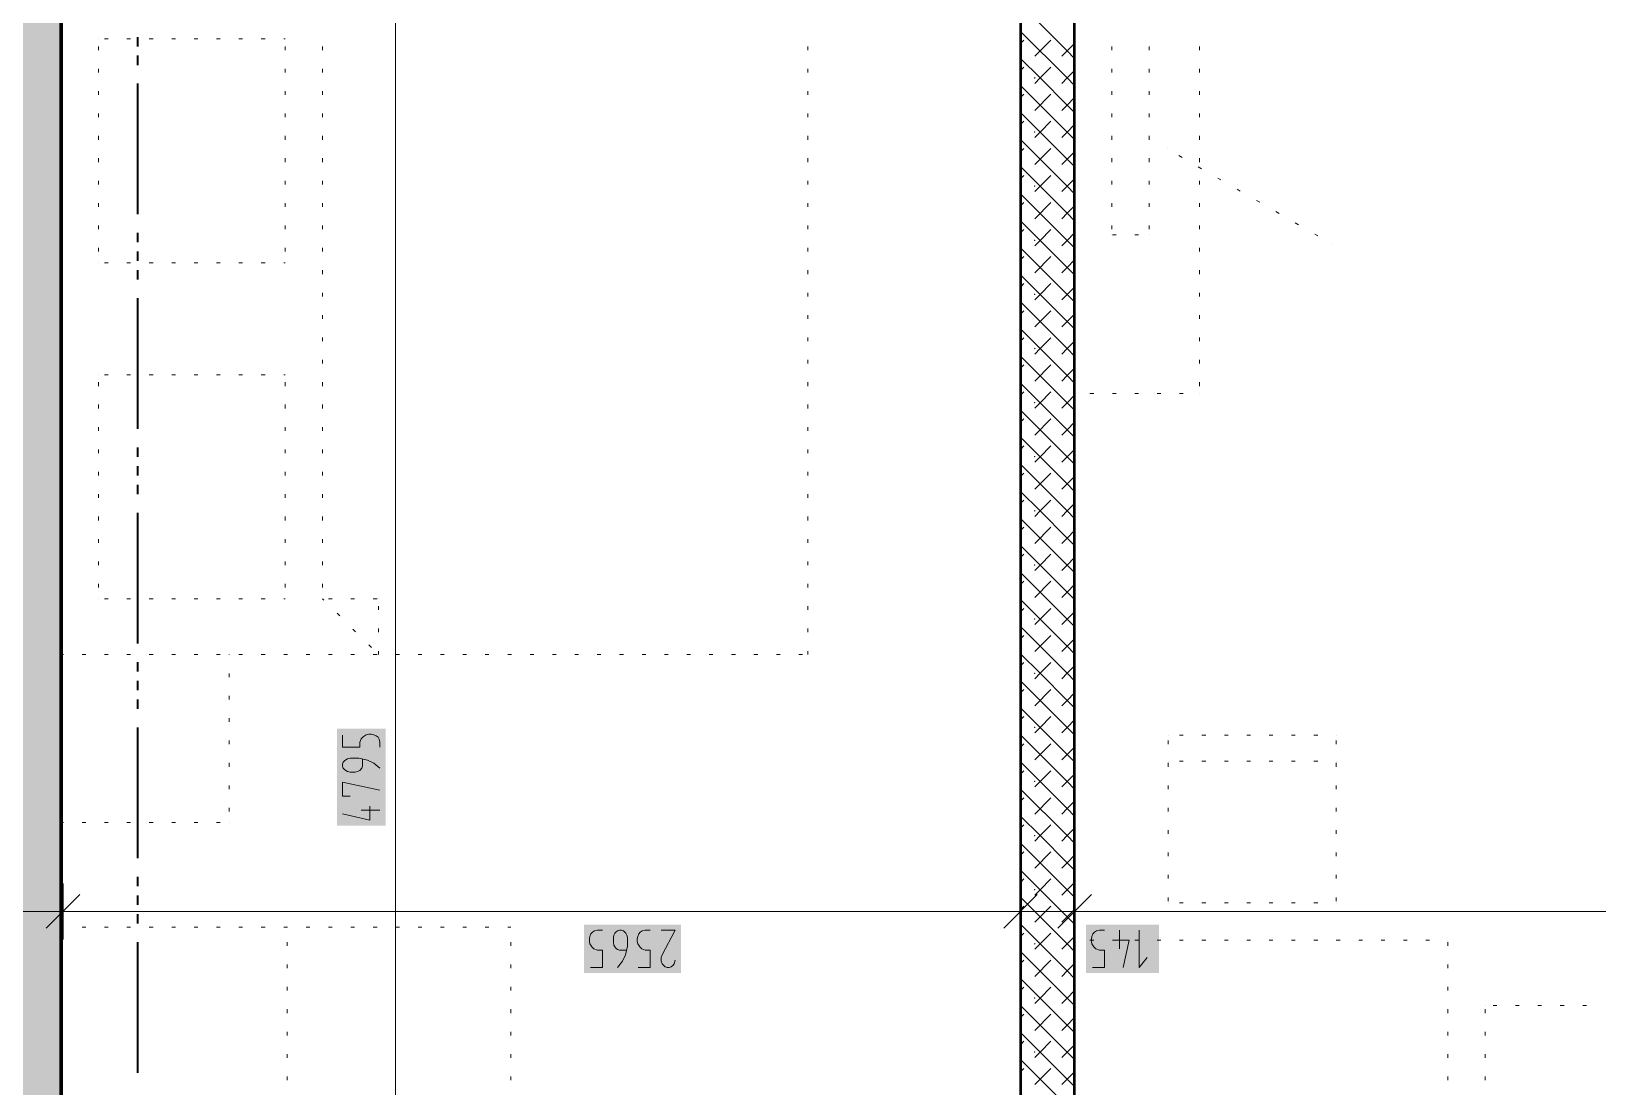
# Model space of a CAD drawing. Header units: millimetres. Extents: x 0 to 594, y 0 to 420.
# Drawn here: x 286.49 to 329.5, y 292.05 to 321.04 of the extents above; entities that cross this region are included whole.
import ezdxf

# ---------------------------------------------------------------- set-up
doc = ezdxf.new("R2010")
doc.units = ezdxf.units.MM
doc.header["$LTSCALE"] = 8
for name, color, linetype in [('PDF_Koty delkove', 7, 'Continuous'), ('PDF_Nabytek', 7, 'Continuous'), ('PDF_Pozarni useky', 7, 'Continuous'), ('PDF_Pricky zdene', 7, 'Continuous'), ('PDF_Steny obvodove nosne', 7, 'Continuous')]:
    doc.layers.add(name, color=color, linetype=linetype)

msp = doc.modelspace()

# ---------------------------------------------------------------- linework, layer by layer
at = {"layer": 'PDF_Koty delkove', "lineweight": 18}
for points in [[(296.497, 243.7), (296.497, 246.262), (296.497, 250.926), (296.497, 272.758), (296.497, 274.244), (296.497, 280.907), (296.497, 330.055)], [(295.04, 301.704), (295.04, 301.376), (295.518, 301.376), (295.518, 301.513), (295.553, 301.608), (295.604, 301.663), (295.689, 301.717), (295.757, 301.731), (295.826, 301.731), (295.894, 301.717), (295.962, 301.69), (296.013, 301.649), (296.048, 301.595), (296.065, 301.513), (296.065, 301.376)], [(295.894, 300.938), (295.723, 301.02), (295.484, 301.074), (295.244, 301.074), (295.177, 301.06), (295.126, 301.033), (295.092, 301.006), (295.057, 300.965), (295.04, 300.91), (295.04, 300.856), (295.057, 300.801), (295.092, 300.76), (295.126, 300.733), (295.177, 300.705), (295.244, 300.691), (295.382, 300.691), (295.449, 300.705), (295.518, 300.733), (295.569, 300.801), (295.587, 300.856), (295.587, 301.047)], [(296.065, 300.801), (295.894, 300.938)], [(295.244, 300.034), (295.04, 300.034), (295.04, 300.417), (296.065, 300.199)], [(295.792, 299.76), (295.792, 299.377), (295.04, 299.542)], [(296.065, 299.651), (295.553, 299.651)], [(287.364, 297.634), (287.364, 296.866), (287.364, 296.097)], [(313.655, 297.634), (313.655, 296.866), (313.655, 296.097)], [(315.141, 297.634), (315.141, 296.866), (315.141, 296.097)], [(287.825, 297.327), (286.903, 296.404)], [(314.116, 297.327), (313.194, 296.404)], [(315.603, 297.327), (314.68, 296.404)], [(315.141, 296.866), (313.655, 296.866), (287.364, 296.866), (285.212, 296.866), (258.921, 296.866), (257.434, 296.866), (222.79, 296.866), (220.637, 296.866), (194.346, 296.866), (192.86, 296.866), (158.215, 296.866), (156.063, 296.866), (134.538, 296.866), (128.081, 296.866), (125.928, 296.866), (84.672, 296.866), (80.88, 296.866), (80.111, 296.866)], [(501.177, 296.866), (489.875, 296.866), (481.087, 296.866), (459.665, 296.866), (456.898, 296.866), (445.666, 296.866), (436.142, 296.866), (430.597, 296.866), (426.977, 296.866), (416.513, 296.866), (414.361, 296.866), (409.949, 296.866), (388.07, 296.866), (386.583, 296.866), (351.939, 296.866), (349.786, 296.866), (315.141, 296.866)], [(301.846, 295.328), (302.175, 295.328), (302.175, 295.806), (302.038, 295.806), (301.942, 295.841), (301.887, 295.892), (301.833, 295.977), (301.819, 296.045), (301.819, 296.113), (301.833, 296.182), (301.86, 296.25), (301.901, 296.301), (301.955, 296.336), (302.038, 296.353), (302.175, 296.353)], [(302.49, 296.216), (302.517, 296.267), (302.544, 296.301), (302.585, 296.336), (302.64, 296.353), (302.695, 296.353), (302.75, 296.336), (302.791, 296.301), (302.818, 296.267), (302.846, 296.216), (302.86, 296.147), (302.86, 295.908), (302.805, 295.67), (302.723, 295.498), (302.585, 295.328)], [(303.16, 295.328), (303.489, 295.328), (303.489, 295.806), (303.352, 295.806), (303.256, 295.841), (303.201, 295.892), (303.147, 295.977), (303.133, 296.045), (303.133, 296.113), (303.147, 296.182), (303.174, 296.25), (303.215, 296.301), (303.27, 296.336), (303.352, 296.353), (303.489, 296.353)], [(303.79, 296.353), (304.174, 296.353), (303.817, 295.67), (303.79, 295.601), (303.79, 295.498), (303.817, 295.431), (303.858, 295.379), (303.899, 295.345), (303.955, 295.328), (304.009, 295.328), (304.064, 295.345), (304.105, 295.379), (304.146, 295.431), (304.174, 295.532)], [(315.63, 295.328), (315.958, 295.328), (315.958, 295.806), (315.821, 295.806), (315.726, 295.841), (315.671, 295.892), (315.616, 295.977), (315.602, 296.045), (315.602, 296.113), (315.616, 296.182), (315.643, 296.25), (315.685, 296.301), (315.739, 296.336), (315.821, 296.353), (315.958, 296.353)], [(316.369, 296.353), (316.369, 295.841)], [(316.917, 296.353), (316.917, 295.328), (317.135, 295.601)], [(302.832, 295.806), (302.64, 295.806), (302.585, 295.823), (302.544, 295.857), (302.517, 295.892), (302.49, 295.942), (302.476, 296.011), (302.476, 296.147), (302.49, 296.216)], [(316.259, 296.08), (316.643, 296.08)], [(316.643, 296.08), (316.478, 295.328)]]:
    msp.add_lwpolyline(points, dxfattribs=at)
at = {"layer": 'PDF_Koty delkove', "color": 7, "lineweight": 18, "true_color": 0xffffff, "transparency": 33554559}
for points in [[(296.219, 299.223), (296.219, 301.885), (294.887, 299.223), (294.887, 301.885)], [(304.328, 296.507), (301.666, 296.507), (304.328, 295.175), (301.666, 295.175)], [(317.454, 296.507), (315.449, 296.507), (317.454, 295.175), (315.449, 295.175)]]:
    msp.add_solid(points, dxfattribs=at)
at = {"layer": 'PDF_Nabytek', "lineweight": 13}
for points in [[(287.313, 320.52), (287.313, 320.623)], [(288.338, 320.83), (288.338, 320.83)], [(288.338, 320.83), (288.338, 320.83)], [(288.338, 320.52), (288.338, 320.623)], [(288.605, 320.83), (288.503, 320.83)], [(289.22, 320.83), (289.118, 320.83)], [(289.835, 320.83), (289.733, 320.83)], [(290.45, 320.83), (290.348, 320.83)], [(291.065, 320.83), (290.963, 320.83)], [(291.68, 320.83), (291.578, 320.83)], [(292.295, 320.83), (292.193, 320.83)], [(292.91, 320.83), (292.808, 320.83)], [(293.463, 320.83), (293.423, 320.83)], [(293.463, 320.83), (293.463, 320.83)], [(293.463, 320.83), (293.463, 320.83)], [(293.463, 320.52), (293.463, 320.623)], [(294.488, 320.52), (294.488, 320.623)], [(307.813, 320.52), (307.813, 320.623)], [(315.141, 320.52), (315.141, 320.623)], [(316.166, 320.52), (316.166, 320.623)], [(317.191, 320.52), (317.191, 320.623)], [(318.567, 320.52), (318.567, 320.623)], [(287.313, 319.905), (287.313, 320.008)], [(288.338, 319.905), (288.338, 320.008)], [(293.463, 319.905), (293.463, 320.008)], [(294.488, 319.905), (294.488, 320.008)], [(307.813, 319.905), (307.813, 320.008)], [(315.141, 319.905), (315.141, 320.008)], [(316.166, 319.905), (316.166, 320.008)], [(317.191, 319.905), (317.191, 320.008)], [(318.567, 319.905), (318.567, 320.008)], [(287.313, 319.29), (287.313, 319.393)], [(288.338, 319.29), (288.338, 319.393)], [(293.463, 319.29), (293.463, 319.393)], [(294.488, 319.29), (294.488, 319.393)], [(307.813, 319.29), (307.813, 319.393)], [(315.141, 319.29), (315.141, 319.393)], [(316.166, 319.29), (316.166, 319.393)], [(317.191, 319.29), (317.191, 319.393)], [(318.567, 319.29), (318.567, 319.393)], [(287.313, 318.675), (287.313, 318.778)], [(288.338, 318.675), (288.338, 318.778)], [(293.463, 318.675), (293.463, 318.778)], [(294.488, 318.675), (294.488, 318.778)], [(307.813, 318.675), (307.813, 318.778)], [(315.141, 318.675), (315.141, 318.778)], [(316.166, 318.675), (316.166, 318.778)], [(317.191, 318.675), (317.191, 318.778)], [(318.567, 318.675), (318.567, 318.778)], [(287.313, 318.06), (287.313, 318.163)], [(288.338, 318.06), (288.338, 318.163)], [(293.463, 318.06), (293.463, 318.163)], [(294.488, 318.06), (294.488, 318.163)], [(307.813, 318.06), (307.813, 318.163)], [(315.141, 318.06), (315.141, 318.163)], [(316.166, 318.06), (316.166, 318.163)], [(317.191, 318.06), (317.191, 318.163)], [(318.567, 318.06), (318.567, 318.163)], [(287.313, 317.445), (287.313, 317.548)], [(288.338, 317.445), (288.338, 317.548)], [(293.463, 317.445), (293.463, 317.548)], [(294.488, 317.445), (294.488, 317.548)], [(307.813, 317.445), (307.813, 317.548)], [(315.141, 317.445), (315.141, 317.548)], [(316.166, 317.445), (316.166, 317.548)], [(317.191, 317.445), (317.191, 317.548)], [(317.679, 317.809), (317.679, 317.809)], [(318.094, 317.57), (318.005, 317.621)], [(318.567, 317.445), (318.567, 317.548)], [(318.626, 317.262), (318.538, 317.314)], [(319.159, 316.955), (319.07, 317.006)], [(287.313, 316.83), (287.313, 316.933)], [(288.338, 316.83), (288.338, 316.933)], [(293.463, 316.83), (293.463, 316.933)], [(294.488, 316.83), (294.488, 316.933)], [(307.813, 316.83), (307.813, 316.933)], [(315.141, 316.83), (315.141, 316.933)], [(316.166, 316.83), (316.166, 316.933)], [(317.191, 316.83), (317.191, 316.933)], [(318.567, 316.83), (318.567, 316.933)], [(319.691, 316.647), (319.603, 316.698)], [(287.313, 316.215), (287.313, 316.318)], [(288.338, 316.215), (288.338, 316.318)], [(293.463, 316.215), (293.463, 316.318)], [(294.488, 316.215), (294.488, 316.318)], [(307.813, 316.215), (307.813, 316.318)], [(315.141, 316.215), (315.141, 316.318)], [(316.166, 316.215), (316.166, 316.318)], [(317.191, 316.215), (317.191, 316.318)], [(318.567, 316.215), (318.567, 316.318)], [(320.224, 316.34), (320.135, 316.391)], [(287.313, 315.6), (287.313, 315.703)], [(288.338, 315.6), (288.338, 315.703)], [(293.463, 315.6), (293.463, 315.703)], [(294.488, 315.6), (294.488, 315.703)], [(307.813, 315.6), (307.813, 315.703)], [(315.141, 315.6), (315.141, 315.703)], [(316.166, 315.6), (316.166, 315.703)], [(317.191, 315.6), (317.191, 315.703)], [(318.567, 315.6), (318.567, 315.703)], [(320.757, 316.032), (320.668, 316.084)], [(321.289, 315.725), (321.201, 315.776)], [(316.166, 315.449), (316.166, 315.449)], [(316.166, 315.449), (316.166, 315.449)], [(316.28, 315.449), (316.177, 315.449)], [(316.895, 315.449), (316.792, 315.449)], [(317.191, 315.449), (317.191, 315.449)], [(317.191, 315.449), (317.191, 315.449)], [(321.822, 315.417), (321.733, 315.469)], [(287.313, 314.985), (287.313, 315.088)], [(288.338, 314.985), (288.338, 315.088)], [(293.463, 314.985), (293.463, 315.088)], [(294.488, 314.985), (294.488, 315.088)], [(307.813, 314.985), (307.813, 315.088)], [(315.141, 314.985), (315.141, 315.088)], [(318.567, 314.985), (318.567, 315.088)], [(322.203, 315.197), (322.203, 315.197)], [(287.313, 314.37), (287.313, 314.473)], [(288.338, 314.68), (288.338, 314.68)], [(288.338, 314.68), (288.338, 314.68)], [(288.605, 314.68), (288.503, 314.68)], [(289.22, 314.68), (289.118, 314.68)], [(289.835, 314.68), (289.733, 314.68)], [(290.45, 314.68), (290.348, 314.68)], [(291.065, 314.68), (290.963, 314.68)], [(291.68, 314.68), (291.578, 314.68)], [(292.295, 314.68), (292.193, 314.68)], [(292.91, 314.68), (292.808, 314.68)], [(293.463, 314.68), (293.423, 314.68)], [(293.463, 314.68), (293.463, 314.68)], [(293.463, 314.68), (293.463, 314.68)], [(294.488, 314.37), (294.488, 314.473)], [(307.813, 314.37), (307.813, 314.473)], [(315.141, 314.37), (315.141, 314.473)], [(318.567, 314.37), (318.567, 314.473)], [(287.313, 313.755), (287.313, 313.858)], [(294.488, 313.755), (294.488, 313.858)], [(307.813, 313.755), (307.813, 313.858)], [(315.141, 313.755), (315.141, 313.858)], [(318.567, 313.755), (318.567, 313.858)], [(287.313, 313.14), (287.313, 313.243)], [(294.488, 313.14), (294.488, 313.243)], [(307.813, 313.14), (307.813, 313.243)], [(315.141, 313.14), (315.141, 313.243)], [(318.567, 313.14), (318.567, 313.243)], [(287.313, 312.525), (287.313, 312.628)], [(294.488, 312.525), (294.488, 312.628)], [(307.813, 312.525), (307.813, 312.628)], [(315.141, 312.525), (315.141, 312.628)], [(318.567, 312.525), (318.567, 312.628)], [(287.313, 311.91), (287.313, 312.013)], [(294.488, 311.91), (294.488, 312.013)], [(307.813, 311.91), (307.813, 312.013)], [(315.141, 311.91), (315.141, 312.013)], [(318.567, 311.91), (318.567, 312.013)], [(287.313, 311.295), (287.313, 311.398)], [(288.338, 311.605), (288.338, 311.605)], [(288.338, 311.605), (288.338, 311.605)], [(288.338, 311.295), (288.338, 311.398)], [(288.605, 311.605), (288.503, 311.605)], [(289.22, 311.605), (289.118, 311.605)], [(289.835, 311.605), (289.733, 311.605)], [(290.45, 311.605), (290.348, 311.605)], [(291.065, 311.605), (290.963, 311.605)], [(291.68, 311.605), (291.578, 311.605)], [(292.295, 311.605), (292.193, 311.605)], [(292.91, 311.605), (292.808, 311.605)], [(293.463, 311.605), (293.423, 311.605)], [(293.463, 311.605), (293.463, 311.605)], [(293.463, 311.295), (293.463, 311.398)], [(294.488, 311.295), (294.488, 311.398)], [(307.813, 311.295), (307.813, 311.398)], [(315.141, 311.295), (315.141, 311.398)], [(318.567, 311.295), (318.567, 311.398)], [(315.141, 311.093), (315.141, 311.093)], [(315.141, 311.093), (315.141, 311.093)], [(315.665, 311.093), (315.562, 311.093)], [(316.28, 311.093), (316.177, 311.093)], [(316.895, 311.093), (316.792, 311.093)], [(317.51, 311.093), (317.407, 311.093)], [(318.125, 311.093), (318.022, 311.093)], [(318.567, 311.093), (318.567, 311.093)], [(318.567, 311.093), (318.567, 311.093)], [(287.313, 310.68), (287.313, 310.783)], [(288.338, 310.68), (288.338, 310.783)], [(293.463, 310.68), (293.463, 310.783)], [(294.488, 310.68), (294.488, 310.783)], [(307.813, 310.68), (307.813, 310.783)], [(287.313, 310.065), (287.313, 310.168)], [(288.338, 310.065), (288.338, 310.168)], [(293.463, 310.065), (293.463, 310.168)], [(294.488, 310.065), (294.488, 310.168)], [(307.813, 310.065), (307.813, 310.168)], [(287.313, 309.45), (287.313, 309.553)], [(288.338, 309.45), (288.338, 309.553)], [(293.463, 309.45), (293.463, 309.553)], [(294.488, 309.45), (294.488, 309.553)], [(307.813, 309.45), (307.813, 309.553)], [(287.313, 308.835), (287.313, 308.938)], [(288.338, 308.835), (288.338, 308.938)], [(293.463, 308.835), (293.463, 308.938)], [(294.488, 308.835), (294.488, 308.938)], [(307.813, 308.835), (307.813, 308.938)], [(287.313, 308.221), (287.313, 308.323)], [(288.338, 308.221), (288.338, 308.323)], [(293.463, 308.221), (293.463, 308.323)], [(294.488, 308.221), (294.488, 308.323)], [(307.813, 308.221), (307.813, 308.323)], [(287.313, 307.606), (287.313, 307.708)], [(288.338, 307.606), (288.338, 307.708)], [(293.463, 307.606), (293.463, 307.708)], [(294.488, 307.606), (294.488, 307.708)], [(307.813, 307.606), (307.813, 307.708)], [(287.313, 306.991), (287.313, 307.093)], [(288.338, 306.991), (288.338, 307.093)], [(293.463, 306.991), (293.463, 307.093)], [(294.488, 306.991), (294.488, 307.093)], [(307.813, 306.991), (307.813, 307.093)], [(287.313, 306.376), (287.313, 306.478)], [(288.338, 306.376), (288.338, 306.478)], [(293.463, 306.376), (293.463, 306.478)], [(294.488, 306.376), (294.488, 306.478)], [(307.813, 306.376), (307.813, 306.478)], [(287.313, 305.761), (287.313, 305.863)], [(288.338, 305.761), (288.338, 305.863)], [(293.463, 305.761), (293.463, 305.863)], [(294.488, 305.761), (294.488, 305.863)], [(307.813, 305.761), (307.813, 305.863)], [(288.338, 305.455), (288.338, 305.455)], [(288.338, 305.455), (288.338, 305.455)], [(288.605, 305.455), (288.503, 305.455)], [(289.22, 305.455), (289.118, 305.455)], [(289.835, 305.455), (289.733, 305.455)], [(290.45, 305.455), (290.348, 305.455)], [(291.065, 305.455), (290.963, 305.455)], [(291.68, 305.455), (291.578, 305.455)], [(292.295, 305.455), (292.193, 305.455)], [(292.91, 305.455), (292.808, 305.455)], [(293.463, 305.455), (293.423, 305.455)], [(293.463, 305.455), (293.463, 305.455)], [(293.463, 305.455), (293.463, 305.455)], [(294.488, 305.455), (294.488, 305.455)], [(294.527, 305.417), (294.488, 305.455)], [(294.488, 305.455), (294.488, 305.455)], [(294.488, 305.455), (294.488, 305.455)], [(294.755, 305.455), (294.653, 305.455)], [(295.37, 305.455), (295.268, 305.455)], [(295.985, 305.455), (295.883, 305.455)], [(296.025, 305.455), (296.025, 305.455)], [(296.025, 305.455), (296.025, 305.455)], [(287.313, 305.146), (287.313, 305.248)], [(294.961, 304.982), (294.889, 305.054)], [(296.025, 305.146), (296.025, 305.248)], [(307.813, 305.146), (307.813, 305.248)], [(287.313, 304.531), (287.313, 304.633)], [(295.396, 304.547), (295.324, 304.619)], [(296.025, 304.531), (296.025, 304.633)], [(307.813, 304.531), (307.813, 304.633)], [(295.831, 304.112), (295.759, 304.185)], [(287.313, 303.918), (287.313, 304.018)], [(287.313, 303.918), (287.313, 303.918)], [(287.375, 303.918), (287.313, 303.918)], [(287.313, 303.918), (287.313, 303.918)], [(287.313, 303.916), (287.313, 303.918)], [(287.313, 303.918), (287.313, 303.918)], [(287.99, 303.918), (287.888, 303.918)], [(288.605, 303.918), (288.503, 303.918)], [(289.22, 303.918), (289.118, 303.918)], [(289.835, 303.918), (289.733, 303.918)], [(290.45, 303.918), (290.348, 303.918)], [(291.065, 303.918), (290.963, 303.918)], [(291.68, 303.918), (291.578, 303.918)], [(291.925, 303.916), (291.925, 303.918)], [(291.925, 303.918), (291.925, 303.918)], [(292.295, 303.918), (292.193, 303.918)], [(292.91, 303.918), (292.808, 303.918)], [(293.525, 303.918), (293.423, 303.918)], [(294.14, 303.918), (294.038, 303.918)], [(294.755, 303.918), (294.653, 303.918)], [(295.37, 303.918), (295.268, 303.918)], [(295.985, 303.918), (295.883, 303.918)], [(296.025, 303.918), (296.025, 304.018)], [(296.025, 303.918), (296.025, 303.918)], [(296.025, 303.918), (296.025, 303.918)], [(296.6, 303.918), (296.498, 303.918)], [(297.215, 303.918), (297.113, 303.918)], [(297.83, 303.918), (297.728, 303.918)], [(298.445, 303.918), (298.343, 303.918)], [(299.06, 303.918), (298.958, 303.918)], [(299.675, 303.918), (299.573, 303.918)], [(300.29, 303.918), (300.187, 303.918)], [(300.905, 303.918), (300.802, 303.918)], [(301.52, 303.918), (301.417, 303.918)], [(302.135, 303.918), (302.032, 303.918)], [(302.75, 303.918), (302.647, 303.918)], [(303.365, 303.918), (303.262, 303.918)], [(303.98, 303.918), (303.877, 303.918)], [(304.595, 303.918), (304.492, 303.918)], [(305.21, 303.918), (305.107, 303.918)], [(305.825, 303.918), (305.722, 303.918)], [(306.44, 303.918), (306.337, 303.918)], [(307.055, 303.918), (306.952, 303.918)], [(307.67, 303.918), (307.567, 303.918)], [(307.813, 303.918), (307.813, 304.018)], [(307.813, 303.918), (307.813, 303.918)], [(307.813, 303.918), (307.813, 303.918)], [(287.313, 303.301), (287.313, 303.403)], [(291.925, 303.301), (291.925, 303.403)], [(287.313, 302.686), (287.313, 302.788)], [(291.925, 302.686), (291.925, 302.788)], [(287.313, 302.071), (287.313, 302.173)], [(291.925, 302.071), (291.925, 302.173)], [(287.313, 301.456), (287.313, 301.558)], [(291.925, 301.456), (291.925, 301.558)], [(317.708, 301.711), (317.708, 301.711)], [(317.708, 301.711), (317.708, 301.711)], [(317.708, 301.456), (317.708, 301.558)], [(318.125, 301.711), (318.022, 301.711)], [(318.74, 301.711), (318.637, 301.711)], [(319.355, 301.711), (319.252, 301.711)], [(319.97, 301.711), (319.867, 301.711)], [(320.585, 301.711), (320.482, 301.711)], [(321.2, 301.711), (321.097, 301.711)], [(321.815, 301.711), (321.712, 301.711)], [(322.321, 301.711), (322.321, 301.711)], [(322.321, 301.711), (322.321, 301.711)], [(322.321, 301.456), (322.321, 301.558)], [(287.313, 300.841), (287.313, 300.943)], [(291.925, 300.841), (291.925, 300.943)], [(317.708, 300.994), (317.708, 300.994)], [(317.708, 300.841), (317.708, 300.943)], [(318.125, 300.994), (318.022, 300.994)], [(318.74, 300.994), (318.637, 300.994)], [(319.355, 300.994), (319.252, 300.994)], [(319.97, 300.994), (319.867, 300.994)], [(320.585, 300.994), (320.482, 300.994)], [(321.2, 300.994), (321.097, 300.994)], [(321.815, 300.994), (321.712, 300.994)], [(322.321, 300.994), (322.321, 300.994)], [(322.321, 300.841), (322.321, 300.943)], [(287.313, 300.226), (287.313, 300.328)], [(291.925, 300.226), (291.925, 300.328)], [(317.708, 300.226), (317.708, 300.328)], [(322.321, 300.226), (322.321, 300.328)], [(287.313, 299.611), (287.313, 299.713)], [(291.925, 299.611), (291.925, 299.713)], [(317.708, 299.611), (317.708, 299.713)], [(322.321, 299.611), (322.321, 299.713)], [(287.375, 299.305), (287.313, 299.305)], [(287.313, 299.305), (287.313, 299.305)], [(287.313, 299.305), (287.313, 299.305)], [(287.99, 299.305), (287.888, 299.305)], [(288.605, 299.305), (288.503, 299.305)], [(289.22, 299.305), (289.118, 299.305)], [(289.835, 299.305), (289.733, 299.305)], [(290.45, 299.305), (290.348, 299.305)], [(291.065, 299.305), (290.963, 299.305)], [(291.68, 299.305), (291.578, 299.305)], [(291.925, 299.305), (291.925, 299.305)], [(291.925, 299.305), (291.925, 299.305)], [(317.708, 298.996), (317.708, 299.098)], [(322.321, 298.996), (322.321, 299.098)], [(317.708, 298.381), (317.708, 298.483)], [(322.321, 298.381), (322.321, 298.483)], [(317.708, 297.766), (317.708, 297.868)], [(322.321, 297.766), (322.321, 297.868)], [(317.708, 297.151), (317.708, 297.253)], [(322.321, 297.151), (322.321, 297.253)], [(317.708, 297.099), (317.708, 297.099)], [(317.708, 297.099), (317.708, 297.099)], [(318.125, 297.099), (318.022, 297.099)], [(318.74, 297.099), (318.637, 297.099)], [(319.355, 297.099), (319.252, 297.099)], [(319.97, 297.099), (319.867, 297.099)], [(320.585, 297.099), (320.482, 297.099)], [(321.2, 297.099), (321.097, 297.099)], [(321.815, 297.099), (321.712, 297.099)], [(322.321, 297.099), (322.321, 297.099)], [(322.321, 297.099), (322.321, 297.099)], [(287.375, 296.436), (287.364, 296.436)], [(287.364, 296.436), (287.364, 296.436)], [(287.99, 296.436), (287.888, 296.436)], [(288.605, 296.436), (288.503, 296.436)], [(289.22, 296.436), (289.118, 296.436)], [(289.835, 296.436), (289.733, 296.436)], [(290.45, 296.436), (290.348, 296.436)], [(291.065, 296.436), (290.963, 296.436)], [(291.68, 296.436), (291.578, 296.436)], [(292.295, 296.436), (292.193, 296.436)], [(292.91, 296.436), (292.808, 296.436)], [(293.525, 296.436), (293.423, 296.436)], [(293.514, 296.436), (293.514, 296.436)], [(294.14, 296.436), (294.038, 296.436)], [(294.755, 296.436), (294.653, 296.436)], [(295.37, 296.436), (295.268, 296.436)], [(295.985, 296.436), (295.883, 296.436)], [(296.6, 296.436), (296.498, 296.436)], [(297.215, 296.436), (297.113, 296.436)], [(297.83, 296.436), (297.728, 296.436)], [(298.445, 296.436), (298.343, 296.436)], [(299.06, 296.436), (298.958, 296.436)], [(299.664, 296.436), (299.573, 296.436)], [(299.664, 296.436), (299.664, 296.436)], [(299.664, 296.436), (299.664, 296.436)], [(293.514, 295.921), (293.514, 296.023)], [(299.664, 296.023), (299.664, 295.921), (299.664, 296.023)], [(315.141, 296.074), (315.141, 296.074)], [(315.141, 296.074), (315.141, 296.074)], [(315.141, 295.921), (315.141, 296.023)], [(315.665, 296.074), (315.562, 296.074)], [(316.28, 296.074), (316.177, 296.074)], [(316.895, 296.074), (316.792, 296.074)], [(317.51, 296.074), (317.407, 296.074)], [(318.125, 296.074), (318.022, 296.074)], [(318.74, 296.074), (318.637, 296.074)], [(319.355, 296.074), (319.252, 296.074)], [(319.97, 296.074), (319.867, 296.074)], [(320.585, 296.074), (320.482, 296.074)], [(321.2, 296.074), (321.097, 296.074)], [(321.815, 296.074), (321.712, 296.074)], [(322.43, 296.074), (322.327, 296.074)], [(323.045, 296.074), (322.942, 296.074)], [(323.66, 296.074), (323.557, 296.074)], [(324.275, 296.074), (324.172, 296.074)], [(324.89, 296.074), (324.787, 296.074)], [(325.391, 296.074), (325.391, 296.074)], [(325.391, 296.074), (325.391, 296.074)], [(325.391, 295.921), (325.391, 296.023)], [(293.514, 295.306), (293.514, 295.408)], [(299.664, 295.408), (299.664, 295.306), (299.664, 295.408)], [(315.141, 295.306), (315.141, 295.408)], [(325.391, 295.306), (325.391, 295.408)], [(293.514, 294.691), (293.514, 294.793)], [(299.664, 294.793), (299.664, 294.691), (299.664, 294.793)], [(315.141, 294.691), (315.141, 294.793)], [(325.391, 294.691), (325.391, 294.793)], [(326.416, 294.28), (326.416, 294.28)], [(326.416, 294.28), (326.416, 294.28)], [(326.735, 294.28), (326.632, 294.28)], [(327.35, 294.28), (327.247, 294.28)], [(327.965, 294.28), (327.862, 294.28)], [(328.58, 294.28), (328.477, 294.28)], [(329.195, 294.28), (329.092, 294.28)], [(293.514, 294.076), (293.514, 294.178)], [(299.664, 294.178), (299.664, 294.076), (299.664, 294.178)], [(315.141, 294.076), (315.141, 294.178)], [(325.391, 294.076), (325.391, 294.178)], [(326.416, 294.076), (326.416, 294.178)], [(293.514, 293.461), (293.514, 293.563)], [(299.664, 293.563), (299.664, 293.461), (299.664, 293.563)], [(315.141, 293.461), (315.141, 293.563)], [(325.391, 293.461), (325.391, 293.563)], [(326.416, 293.461), (326.416, 293.563)], [(293.514, 292.846), (293.514, 292.948)], [(299.664, 292.948), (299.664, 292.846), (299.664, 292.948)], [(315.141, 292.846), (315.141, 292.948)], [(325.391, 292.846), (325.391, 292.948)], [(326.416, 292.846), (326.416, 292.948)], [(293.514, 292.231), (293.514, 292.333)], [(299.664, 292.333), (299.664, 292.231), (299.664, 292.333)], [(315.141, 292.231), (315.141, 292.333)], [(325.391, 292.231), (325.391, 292.333)], [(326.416, 292.231), (326.416, 292.333)]]:
    msp.add_lwpolyline(points, dxfattribs=at)
at = {"layer": 'PDF_Pozarni useky', "lineweight": 35}
for points in [[(289.414, 320.623), (289.414, 320.879)], [(289.414, 320.11), (289.414, 320.367)], [(289.414, 316.01), (289.414, 319.598)], [(289.414, 315.242), (289.414, 315.498)], [(289.414, 314.729), (289.414, 314.985)], [(289.414, 314.217), (289.414, 314.473)], [(289.414, 310.117), (289.414, 313.704)], [(289.414, 309.348), (289.414, 309.604)], [(289.414, 308.835), (289.414, 309.092)], [(289.414, 308.323), (289.414, 308.579)], [(289.414, 304.223), (289.414, 307.81)], [(289.414, 303.454), (289.414, 303.711)], [(289.414, 302.942), (289.414, 303.198)], [(289.414, 302.429), (289.414, 302.686)], [(289.414, 298.329), (289.414, 301.917)], [(289.414, 297.561), (289.414, 297.817)], [(289.414, 297.048), (289.414, 297.304)], [(289.414, 296.536), (289.414, 296.792)], [(289.414, 292.436), (289.414, 296.023)]]:
    msp.add_lwpolyline(points, dxfattribs=at)
at = {"layer": 'PDF_Pricky zdene', "lineweight": 50}
msp.add_lwpolyline([(315.141, 280.907), (315.141, 330.055), (315.141, 330.209), (313.655, 330.209), (313.655, 330.055), (313.655, 280.907), (313.656, 280.907)], close=True, dxfattribs=at)
at = {"layer": 'PDF_Pricky zdene', "lineweight": 9}
for points in [[(315.141, 320.292), (314.936, 320.497), (314.193, 321.24), (313.655, 321.778)], [(314.936, 319.754), (313.655, 321.035)], [(313.655, 320.702), (313.747, 320.794)], [(314.045, 320.349), (314.491, 320.794)], [(314.788, 320.349), (314.936, 320.497)], [(314.936, 320.497), (315.141, 320.702)], [(314.788, 318.862), (314.936, 319.011), (314.193, 319.754), (313.655, 320.292)], [(313.655, 319.959), (313.747, 320.051)], [(314.193, 319.754), (314.491, 320.051)], [(314.045, 319.605), (314.193, 319.754)], [(314.788, 319.605), (314.936, 319.754)], [(314.936, 319.754), (315.141, 319.959)], [(315.141, 319.549), (314.936, 319.754)], [(314.936, 318.268), (313.655, 319.549)], [(313.655, 319.216), (313.747, 319.308)], [(314.045, 318.862), (314.491, 319.308)], [(314.936, 319.011), (315.141, 319.216)], [(314.936, 317.525), (314.193, 318.268), (313.655, 318.806)], [(315.141, 318.806), (314.936, 319.011)], [(313.655, 318.473), (313.747, 318.565)], [(314.193, 318.268), (314.491, 318.565)], [(314.936, 318.268), (315.141, 318.473)], [(314.936, 316.782), (313.655, 318.063)], [(314.045, 318.119), (314.193, 318.268)], [(314.788, 318.119), (314.936, 318.268)], [(315.141, 318.063), (314.936, 318.268)], [(313.655, 317.73), (313.747, 317.822)], [(314.045, 317.376), (314.491, 317.822)], [(314.788, 317.376), (314.936, 317.525)], [(314.936, 317.525), (315.141, 317.73)], [(315.141, 317.32), (314.936, 317.525)], [(314.193, 316.782), (313.655, 317.32)], [(313.655, 316.987), (313.747, 317.079)], [(314.193, 316.782), (314.491, 317.079)], [(314.936, 315.295), (313.655, 316.577)], [(314.045, 316.633), (314.193, 316.782)], [(314.788, 315.89), (314.936, 316.038), (314.193, 316.782)], [(314.788, 316.633), (314.936, 316.782)], [(314.936, 316.782), (315.141, 316.987)], [(315.141, 316.577), (314.936, 316.782)], [(313.655, 316.243), (313.747, 316.336)], [(314.045, 315.89), (314.491, 316.336)], [(314.936, 316.038), (315.141, 316.243)], [(314.193, 315.295), (313.655, 315.833)], [(315.141, 315.833), (314.936, 316.038)], [(313.655, 315.5), (313.747, 315.593)], [(314.045, 315.147), (314.193, 315.295)], [(314.193, 315.295), (314.491, 315.593)], [(315.141, 314.347), (314.936, 314.552), (314.193, 315.295)], [(314.788, 315.147), (314.936, 315.295)], [(314.936, 315.295), (315.141, 315.5)], [(315.141, 315.09), (314.936, 315.295)], [(314.936, 313.809), (313.655, 315.09)], [(313.655, 314.757), (313.747, 314.849)], [(314.045, 314.404), (314.491, 314.849)], [(314.788, 314.404), (314.936, 314.552)], [(314.936, 314.552), (315.141, 314.757)], [(314.193, 313.809), (313.655, 314.347)], [(313.655, 314.014), (313.747, 314.106)], [(314.788, 312.917), (314.936, 313.066), (314.193, 313.809), (314.491, 314.106)], [(314.936, 313.809), (315.141, 314.014)], [(314.936, 312.323), (313.655, 313.604)], [(314.045, 313.66), (314.193, 313.809)], [(314.788, 313.66), (314.936, 313.809)], [(315.141, 313.604), (314.936, 313.809)], [(313.655, 313.271), (313.747, 313.363)], [(314.045, 312.917), (314.491, 313.363)], [(314.936, 313.066), (315.141, 313.271)], [(314.193, 312.323), (313.655, 312.861)], [(315.141, 312.861), (314.936, 313.066)], [(313.655, 312.528), (313.747, 312.62)], [(314.045, 312.174), (314.193, 312.323)], [(314.788, 311.431), (314.936, 311.58), (314.193, 312.323), (314.491, 312.62)], [(314.788, 312.174), (314.936, 312.323)], [(314.936, 312.323), (315.141, 312.528)], [(315.141, 312.118), (314.936, 312.323)], [(315.141, 311.042), (314.936, 310.837), (313.655, 312.118)], [(313.655, 311.785), (313.747, 311.877)], [(314.045, 311.431), (314.491, 311.877)], [(314.936, 311.58), (315.141, 311.785)], [(315.141, 311.375), (314.936, 311.58)], [(314.193, 310.837), (313.655, 311.375)], [(313.655, 311.042), (313.747, 311.134)], [(314.193, 310.837), (314.491, 311.134)], [(315.141, 309.555), (314.936, 309.35), (313.655, 310.632)], [(314.045, 310.688), (314.193, 310.837)], [(314.788, 309.945), (314.936, 310.094), (314.193, 310.837)], [(314.788, 310.688), (314.936, 310.837)], [(315.141, 310.632), (314.936, 310.837)], [(313.655, 310.299), (313.747, 310.391)], [(314.045, 309.945), (314.491, 310.391)], [(314.936, 310.094), (315.141, 310.299)], [(314.193, 309.35), (313.655, 309.889)], [(315.141, 309.889), (314.936, 310.094)], [(313.655, 309.555), (313.747, 309.648)], [(314.045, 309.202), (314.193, 309.35)], [(314.193, 309.35), (314.491, 309.648)], [(314.788, 308.459), (314.936, 308.607), (314.193, 309.35)], [(314.788, 309.202), (314.936, 309.35)], [(315.141, 309.145), (314.936, 309.35)], [(315.141, 308.069), (314.936, 307.864), (313.655, 309.145)], [(313.655, 308.812), (313.747, 308.905)], [(314.045, 308.459), (314.491, 308.905)], [(314.193, 307.864), (313.655, 308.402)], [(314.936, 308.607), (315.141, 308.812)], [(315.141, 308.402), (314.936, 308.607)], [(313.655, 308.069), (313.747, 308.161)], [(314.788, 306.972), (314.936, 307.121), (314.193, 307.864), (314.491, 308.161)], [(315.141, 306.173), (314.936, 306.378), (313.655, 307.659)], [(314.045, 307.716), (314.193, 307.864)], [(314.788, 307.716), (314.936, 307.864)], [(315.141, 307.659), (314.936, 307.864)], [(313.655, 307.326), (313.747, 307.418)], [(314.045, 306.972), (314.491, 307.418)], [(314.936, 307.121), (315.141, 307.326)], [(315.141, 306.916), (314.936, 307.121)], [(314.788, 305.486), (314.936, 305.635), (314.193, 306.378), (313.655, 306.916)], [(313.655, 306.583), (313.747, 306.675)], [(314.193, 306.378), (314.491, 306.675)], [(314.045, 306.229), (314.193, 306.378)], [(314.788, 306.229), (314.936, 306.378)], [(314.936, 306.378), (315.141, 306.583)], [(315.141, 304.687), (314.936, 304.892), (313.655, 306.173)], [(313.655, 305.84), (313.747, 305.932)], [(314.045, 305.486), (314.491, 305.932)], [(314.936, 305.635), (315.141, 305.84)], [(314.788, 304), (314.936, 304.149), (314.193, 304.892), (313.655, 305.43)], [(315.141, 305.43), (314.936, 305.635)], [(313.655, 305.097), (313.747, 305.189)], [(314.193, 304.892), (314.491, 305.189)], [(314.936, 304.892), (315.141, 305.097)], [(315.141, 303.2), (314.936, 303.405), (313.655, 304.687)], [(314.045, 304.743), (314.193, 304.892)], [(314.788, 304.743), (314.936, 304.892)], [(313.655, 304.354), (313.747, 304.446)], [(314.045, 304), (314.491, 304.446)], [(314.936, 304.149), (315.141, 304.354)], [(315.141, 303.944), (314.936, 304.149)], [(314.936, 302.662), (314.193, 303.405), (313.655, 303.944)], [(313.655, 303.61), (313.747, 303.703)], [(314.045, 303.257), (314.193, 303.405), (314.491, 303.703)], [(314.788, 303.257), (314.936, 303.405)], [(314.936, 303.405), (315.141, 303.61)], [(315.141, 301.714), (314.936, 301.919), (313.655, 303.2)], [(313.655, 302.867), (313.747, 302.96)], [(314.045, 302.514), (314.491, 302.96)], [(314.936, 302.662), (315.141, 302.867)], [(314.936, 301.176), (314.193, 301.919), (313.655, 302.457)], [(314.788, 302.514), (314.936, 302.662)], [(315.141, 302.457), (314.936, 302.662)], [(313.655, 302.124), (313.747, 302.216)], [(314.045, 301.771), (314.193, 301.919), (314.491, 302.216)], [(314.936, 301.919), (315.141, 302.124)], [(315.141, 300.228), (314.936, 300.433), (313.655, 301.714)], [(314.788, 301.771), (314.936, 301.919)], [(313.655, 301.381), (313.747, 301.473)], [(314.045, 301.027), (314.491, 301.473)], [(314.788, 301.027), (314.936, 301.176)], [(314.936, 301.176), (315.141, 301.381)], [(315.141, 300.971), (314.936, 301.176)], [(314.936, 299.69), (314.193, 300.433), (313.655, 300.971)], [(313.655, 300.638), (313.747, 300.73)], [(314.045, 300.284), (314.193, 300.433), (314.491, 300.73)], [(315.141, 298.742), (314.936, 298.947), (313.655, 300.228)], [(314.788, 300.284), (314.936, 300.433)], [(314.936, 300.433), (315.141, 300.638)], [(313.655, 299.895), (313.747, 299.987)], [(314.045, 299.541), (314.491, 299.987)], [(314.936, 299.69), (315.141, 299.895)], [(314.936, 298.204), (314.193, 298.947), (313.655, 299.485)], [(314.788, 299.541), (314.936, 299.69)], [(315.141, 299.485), (314.936, 299.69)], [(313.655, 299.152), (313.747, 299.244)], [(314.045, 298.798), (314.193, 298.947), (314.491, 299.244)], [(314.788, 298.798), (314.936, 298.947)], [(314.936, 298.947), (315.141, 299.152)], [(315.141, 297.255), (314.936, 297.461), (313.655, 298.742)], [(313.655, 298.409), (313.747, 298.501)], [(314.045, 298.055), (314.491, 298.501)], [(314.788, 298.055), (314.936, 298.204)], [(314.936, 298.204), (315.141, 298.409)], [(315.141, 297.999), (314.936, 298.204)], [(314.936, 296.717), (314.193, 297.461), (313.655, 297.999)], [(313.655, 297.665), (313.747, 297.758)], [(314.045, 297.312), (314.193, 297.461), (314.491, 297.758)], [(314.936, 297.461), (315.141, 297.665)], [(315.141, 295.769), (314.936, 295.974), (313.655, 297.255)], [(314.788, 297.312), (314.936, 297.461)], [(313.655, 296.922), (313.747, 297.015)], [(314.045, 296.569), (314.491, 297.015)], [(314.936, 296.717), (315.141, 296.922)], [(315.141, 295.026), (314.936, 295.231), (314.193, 295.974), (313.655, 296.512)], [(315.141, 296.512), (314.936, 296.717), (314.788, 296.569)], [(313.655, 296.179), (313.747, 296.272)], [(314.045, 295.826), (314.193, 295.974), (314.491, 296.272)], [(314.788, 295.826), (314.936, 295.974)], [(314.936, 295.974), (315.141, 296.179)], [(315.141, 294.283), (314.936, 294.488), (313.655, 295.769)], [(313.655, 295.436), (313.747, 295.528)], [(314.045, 295.083), (314.491, 295.528)], [(314.788, 295.083), (314.936, 295.231)], [(314.936, 295.231), (315.141, 295.436)], [(314.936, 293.745), (314.193, 294.488), (313.655, 295.026)], [(313.655, 294.693), (313.747, 294.785)], [(314.045, 294.339), (314.193, 294.488), (314.491, 294.785)], [(314.936, 294.488), (315.141, 294.693)], [(315.141, 292.797), (314.936, 293.002), (313.655, 294.283)], [(314.788, 294.339), (314.936, 294.488)], [(313.655, 293.95), (313.747, 294.042)], [(314.045, 293.596), (314.491, 294.042)], [(314.936, 293.745), (315.141, 293.95)], [(314.936, 292.259), (314.193, 293.002), (313.655, 293.54)], [(314.788, 293.596), (314.936, 293.745)], [(315.141, 293.54), (314.936, 293.745)], [(313.655, 293.207), (313.747, 293.299)], [(314.045, 292.853), (314.193, 293.002), (314.491, 293.299)], [(314.788, 292.853), (314.936, 293.002)], [(314.936, 293.002), (315.141, 293.207)], [(315.141, 291.311), (314.936, 291.516), (313.655, 292.797)], [(313.655, 292.464), (313.747, 292.556)], [(314.045, 292.11), (314.491, 292.556)], [(315.141, 292.054), (314.936, 292.259), (314.788, 292.11)], [(314.936, 292.259), (315.141, 292.464)]]:
    msp.add_lwpolyline(points, dxfattribs=at)
at = {"layer": 'PDF_Pricky zdene', "lineweight": 9, "transparency": 33554559}
for points in [[(314.045, 319.734), (314.022, 319.757), (314.068, 319.757), (314.045, 319.78)], [(314.936, 319.731), (314.913, 319.754), (314.96, 319.754), (314.936, 319.777)], [(314.045, 318.248), (314.022, 318.271), (314.068, 318.271), (314.045, 318.294)], [(314.936, 318.245), (314.913, 318.268), (314.96, 318.268), (314.936, 318.291)], [(314.045, 316.761), (314.022, 316.785), (314.068, 316.785), (314.045, 316.808)], [(314.936, 316.759), (314.913, 316.782), (314.96, 316.782), (314.936, 316.805)], [(314.045, 315.275), (314.022, 315.298), (314.068, 315.298), (314.045, 315.321)], [(314.936, 315.272), (314.913, 315.295), (314.96, 315.295), (314.936, 315.318)], [(314.045, 313.789), (314.022, 313.812), (314.068, 313.812), (314.045, 313.835)], [(314.936, 313.786), (314.913, 313.809), (314.96, 313.809), (314.936, 313.832)], [(314.045, 312.303), (314.022, 312.326), (314.068, 312.326), (314.045, 312.349)], [(314.936, 312.3), (314.913, 312.323), (314.96, 312.323), (314.936, 312.346)], [(314.045, 310.817), (314.022, 310.84), (314.068, 310.84), (314.045, 310.863)], [(314.936, 310.814), (314.913, 310.837), (314.96, 310.837), (314.936, 310.86)], [(314.045, 309.33), (314.022, 309.353), (314.068, 309.353), (314.045, 309.376)], [(314.936, 309.327), (314.913, 309.35), (314.96, 309.35), (314.936, 309.373)], [(314.045, 307.844), (314.022, 307.867), (314.068, 307.867), (314.045, 307.89)], [(314.936, 307.841), (314.913, 307.864), (314.96, 307.864), (314.936, 307.887)], [(314.045, 306.358), (314.022, 306.381), (314.068, 306.381), (314.045, 306.404)], [(314.936, 306.355), (314.913, 306.378), (314.96, 306.378), (314.936, 306.401)], [(314.045, 304.872), (314.022, 304.895), (314.068, 304.895), (314.045, 304.918)], [(314.936, 304.869), (314.913, 304.892), (314.96, 304.892), (314.936, 304.915)], [(314.045, 303.385), (314.022, 303.408), (314.068, 303.408), (314.045, 303.431)], [(314.936, 303.382), (314.913, 303.405), (314.96, 303.405), (314.936, 303.429)], [(314.045, 301.899), (314.022, 301.922), (314.068, 301.922), (314.045, 301.945)], [(314.936, 301.896), (314.913, 301.919), (314.96, 301.919), (314.936, 301.942)], [(314.045, 300.413), (314.022, 300.436), (314.068, 300.436), (314.045, 300.459)], [(314.936, 300.41), (314.913, 300.433), (314.96, 300.433), (314.936, 300.456)], [(314.045, 298.927), (314.022, 298.95), (314.068, 298.95), (314.045, 298.973)], [(314.936, 298.924), (314.913, 298.947), (314.96, 298.947), (314.936, 298.97)], [(314.045, 297.44), (314.022, 297.463), (314.068, 297.463), (314.045, 297.487)], [(314.936, 297.437), (314.913, 297.461), (314.96, 297.461), (314.936, 297.484)], [(314.045, 295.954), (314.022, 295.977), (314.068, 295.977), (314.045, 296)], [(314.936, 295.951), (314.913, 295.974), (314.96, 295.974), (314.936, 295.997)], [(314.045, 294.468), (314.022, 294.491), (314.068, 294.491), (314.045, 294.514)], [(314.936, 294.465), (314.913, 294.488), (314.96, 294.488), (314.936, 294.511)], [(314.045, 292.982), (314.022, 293.005), (314.068, 293.005), (314.045, 293.028)], [(314.936, 292.979), (314.913, 293.002), (314.96, 293.002), (314.936, 293.025)]]:
    msp.add_solid(points, dxfattribs=at)
at = {"layer": 'PDF_Steny obvodove nosne', "lineweight": 70}
msp.add_lwpolyline([(287.313, 332.464), (285.263, 332.464), (285.263, 330.055), (285.263, 250.926), (285.263, 248.312), (287.313, 248.312), (287.313, 250.926), (287.313, 330.055), (287.313, 330.209)], dxfattribs=at)
at = {"layer": 'PDF_Steny obvodove nosne', "color": 9, "lineweight": 9, "true_color": 0xc0c0c0, "transparency": 33554559}
msp.add_solid([(287.313, 248.312), (287.313, 332.464), (285.263, 248.312), (285.263, 332.464)], dxfattribs=at)

doc.saveas('drawing.dxf')
